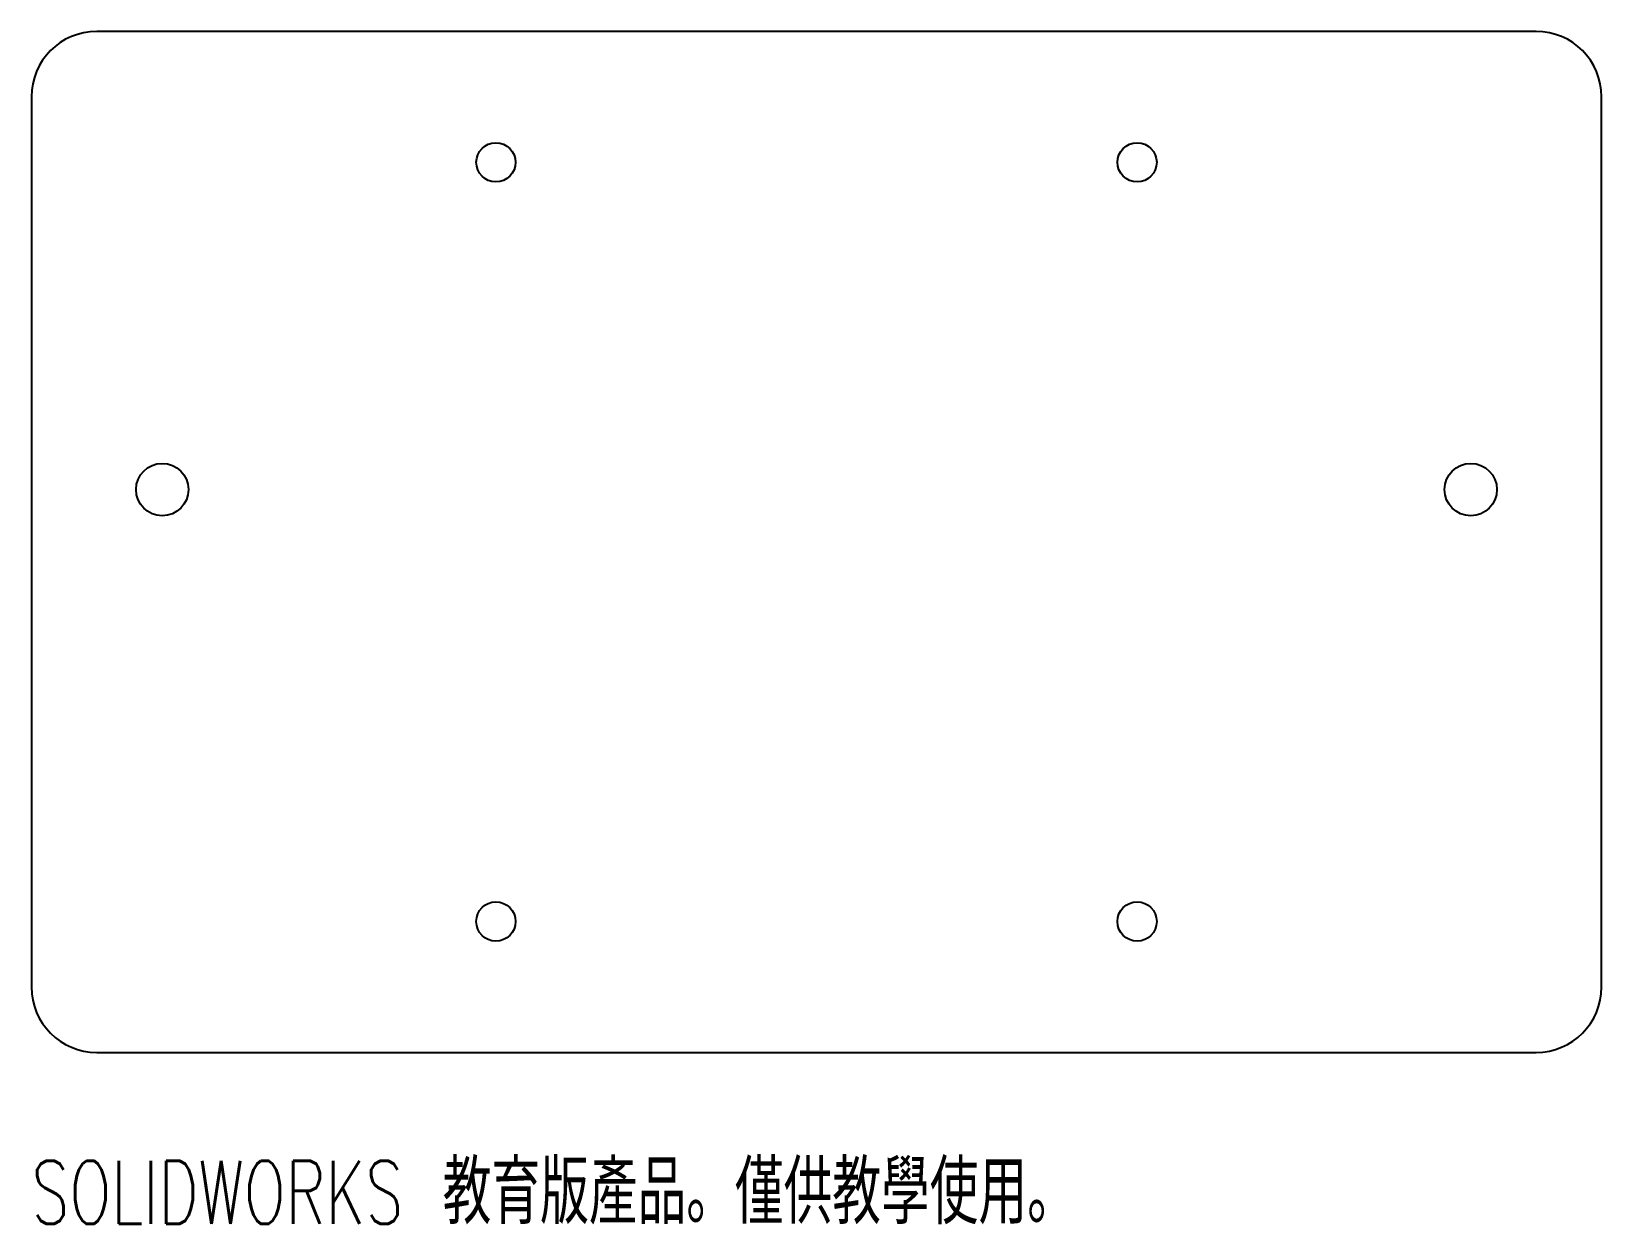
# Model space of a CAD drawing. Header units: millimetres. Extents: x -60 to 60, y -52 to 39.
import ezdxf

# ---------------------------------------------------------------- set-up
doc = ezdxf.new("R2010")
doc.units = ezdxf.units.MM
doc.styles.add('SLDTEXTSTYLE0', font='TXT', dxfattribs={"width": 0.7, "bigfont": 'bigfont'})

msp = doc.modelspace()

# ---------------------------------------------------------------- linework, layer by layer
at = {"color": 7, "linetype": 'Continuous', "lineweight": 25}
for p, q in [((55, 39), (-55, 39)), ((-60, 34), (-60, -34)), ((60, -34), (60, 34)), ((-55, -39), (55, -39))]:
    msp.add_line(p, q, dxfattribs=at)
for centre, radius in [((-24.5, 29), 1.5), ((24.5, 29), 1.5), ((-50, 4), 2), ((50, 4), 2), ((-24.5, -29), 1.5), ((24.5, -29), 1.5)]:
    msp.add_circle(centre, radius, dxfattribs=at)
for centre, start, end in [((-55, 34), 90, 180), ((55, 34), 0, 90), ((-55, -34), 180, 270), ((55, -34), 270, 0)]:
    msp.add_arc(centre, 5, start, end, dxfattribs=at)

# ---------------------------------------------------------------- texts
at = {"color": 7, "linetype": 'Continuous', "insert": (-60, -47.27), "char_height": 4.83362, "attachment_point": 1, "style": 'SLDTEXTSTYLE0'}
msp.add_mtext('SOLIDWORKS \\M+18BB3\\M+188E7\\M+194C5產\\M+19569\\M+18142\\M+18BCD\\M+18B9F\\M+18BB3\\M+19B7B\\M+18E67\\M+19770\\M+18142', dxfattribs=at)

doc.saveas('drawing.dxf')
